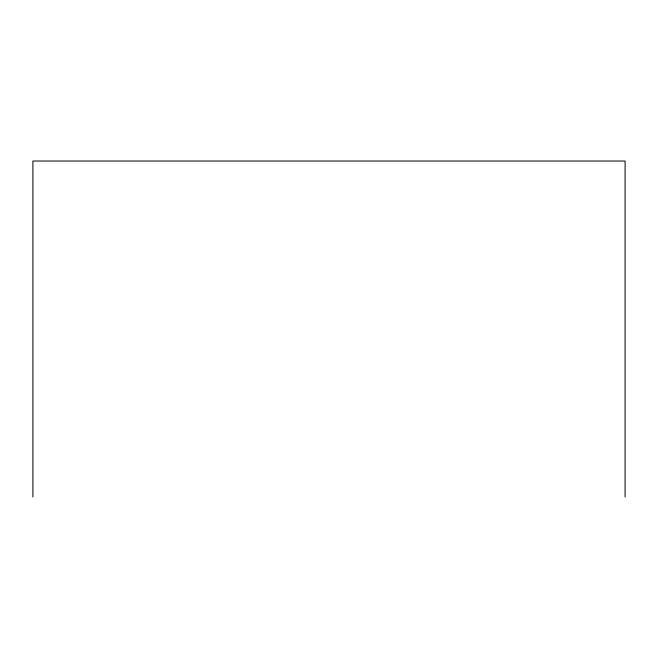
<?xml version="1.0" encoding="UTF-8"?>
<svg xmlns="http://www.w3.org/2000/svg" width="658" height="658" viewBox="0 0 658 658"><rect width="100%" height="100%" fill="white"/><g stroke="black" fill="none" stroke-linecap="round" stroke-linejoin="round"><path stroke-width="0.99" d="M625.1 496.971L625.1 161.029L32.9 161.029L32.9 496.971"/></g></svg>
